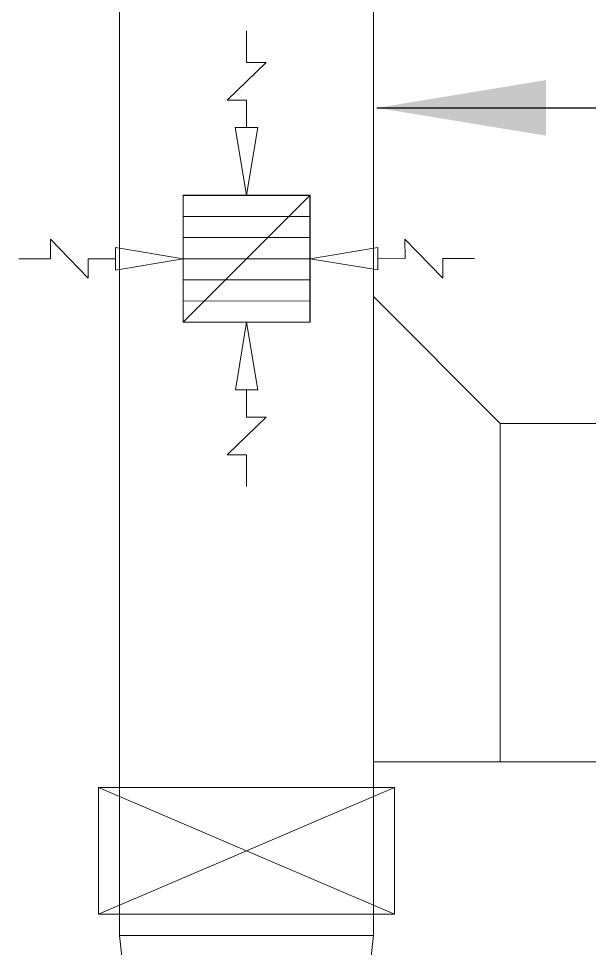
# Model space of a CAD drawing. Header units: millimetres. Extents: x -330573 to 5697, y 22061 to 198972.
# Drawn here: x -83714 to -83039, y 194572 to 195671 of the extents above; entities that cross this region are included whole.
import ezdxf

# ---------------------------------------------------------------- set-up
doc = ezdxf.new("R2010")
doc.units = ezdxf.units.MM
for name, color, linetype, lineweight in [('VL-AC-EA_TOILET', 1, 'Continuous', 18), ('VL-AC-EA_TOILET_TEXT_50', 7, 'Continuous', 18), ('VL-AC-EAT', 141, 'Continuous', 18), ('VL-AC-WALL CUTOUT', 7, 'Continuous', 18)]:
    doc.layers.add(name, color=color, linetype=linetype, lineweight=lineweight)
doc.styles.add('ROMANS', font='romans.shx', dxfattribs={"height": 200})
doc.dimstyles.new('VOLTAS', dxfattribs={"dimscale": 100, "dimtxt": 2, "dimasz": 2, "dimexe": 0.5, "dimexo": 0.5, "dimgap": 0.5, "dimtad": 1, "dimdec": 0, "dimzin": 12, "dimdsep": 46, "dimtxsty": 'ROMANS', "dimcen": 10, "dimdle": 100, "dimclrd": 7, "dimclre": 7, "dimclrt": 7, "dimadec": 0, "dimazin": 0, "dimtfac": 1, "dimtdec": 0, "dimtmove": 1, "dimatfit": 3, "dimfxl": 0.18, "dimtolj": 1, "dimtzin": 0, "dimarcsym": 2})

# ---------------------------------------------------------------- blocks, each defined once
blk = doc.blocks.new('TOI-EX-GRILL')
at = {"linetype": 'Continuous'}
for p, q in [((-0.533, 6.2), (0.533, 6.2)), ((-3, 2), (3, 2)), ((-3, 1), (3, 1)), ((-6.2, -0.533), (-6.2, 0.533)), ((6.2, 0.533), (6.2, -0.533)), ((-3, 0), (3, 0)), ((-3, -1), (3, -1)), ((-3, -2), (3, -2)), ((0.533, -6.2), (-0.533, -6.2))]:
    blk.add_line(p, q, dxfattribs=at)
for points in [[(0, 6.2), (0, 7.49), (-0.92, 7.49), (0.92, 9.28), (0, 9.28), (0, 10.777)], [(-0.533, 6.2), (0, 3), (0.533, 6.2)], [(-6.2, 0), (-7.49, 0), (-7.49, -0.92), (-9.28, 0.92), (-9.28, 0), (-10.777, 0)], [(6.2, 0), (7.49, 0), (7.49, 0.92), (9.28, -0.92), (9.28, 0), (10.777, 0)], [(-6.2, -0.533), (-3, 0), (-6.2, 0.533)], [(6.2, 0.533), (3, 0), (6.2, -0.533)], [(0.533, -6.2), (0, -3), (-0.533, -6.2)], [(0, -6.2), (0, -7.49), (0.92, -7.49), (-0.92, -9.28), (0, -9.28), (0, -10.777)]]:
    blk.add_lwpolyline(points, dxfattribs=at)
blk.add_lwpolyline([(-3, -3), (3, -3), (3, 3), (-3, 3)], close=True, dxfattribs=at)

msp = doc.modelspace()

# ---------------------------------------------------------------- linework, layer by layer
at = {"layer": 'VL-AC-EA_TOILET'}
for points in [[(-83594.2, 195722.7), (-83594.2, 194586.9)], [(-83294.2, 195722.7), (-83294.2, 194586.9)], [(-83369.2, 195461.8), (-83519.2, 195311.8)], [(-83144.2, 195192.1), (-83294.2, 195342.1)], [(-80117.2, 195192.1), (-83144.2, 195192.1)], [(-83144.2, 195192.1), (-83144.2, 194792.1)], [(-80117.2, 194792.1), (-83294.2, 194792.1)]]:
    msp.add_lwpolyline(points, dxfattribs=at)
for points in [[(-83519.2, 195461.8), (-83369.2, 195461.8), (-83369.2, 195311.9), (-83519.2, 195311.9)], [(-83344.2, 194136.9), (-83294.2, 194586.9), (-83594.2, 194586.9), (-83544.2, 194136.9)]]:
    msp.add_lwpolyline(points, close=True, dxfattribs=at)
at = {"layer": 'VL-AC-WALL CUTOUT'}
msp.add_lwpolyline([(-83619.2, 194761.9), (-83269.2, 194761.9), (-83269.2, 194611.9), (-83619.2, 194611.9)], close=True, dxfattribs=at)
for points in [[(-83269.2, 194761.9), (-83619.2, 194611.9)], [(-83619.2, 194761.9), (-83269.2, 194611.9)]]:
    msp.add_lwpolyline(points, dxfattribs=at)

# ---------------------------------------------------------------- block references
at = {"layer": 'VL-AC-EAT', "xscale": 24.99994999889166, "yscale": 24.99994999889166, "zscale": 24.99994999889166, "rotation": 0.01614862975568758}
msp.add_blockref('TOI-EX-GRILL', (-83444.1, 195386.9), dxfattribs=at)

# ---------------------------------------------------------------- leaders
at = {"layer": 'VL-AC-EA_TOILET_TEXT_50'}
msp.add_leader([(-83290.1, 195565.2, -168562.1), (-81805.3, 195565.2, -168562.1)], dimstyle='VOLTAS', override={"dimtad": 0}, dxfattribs=at)

doc.saveas('drawing.dxf')
